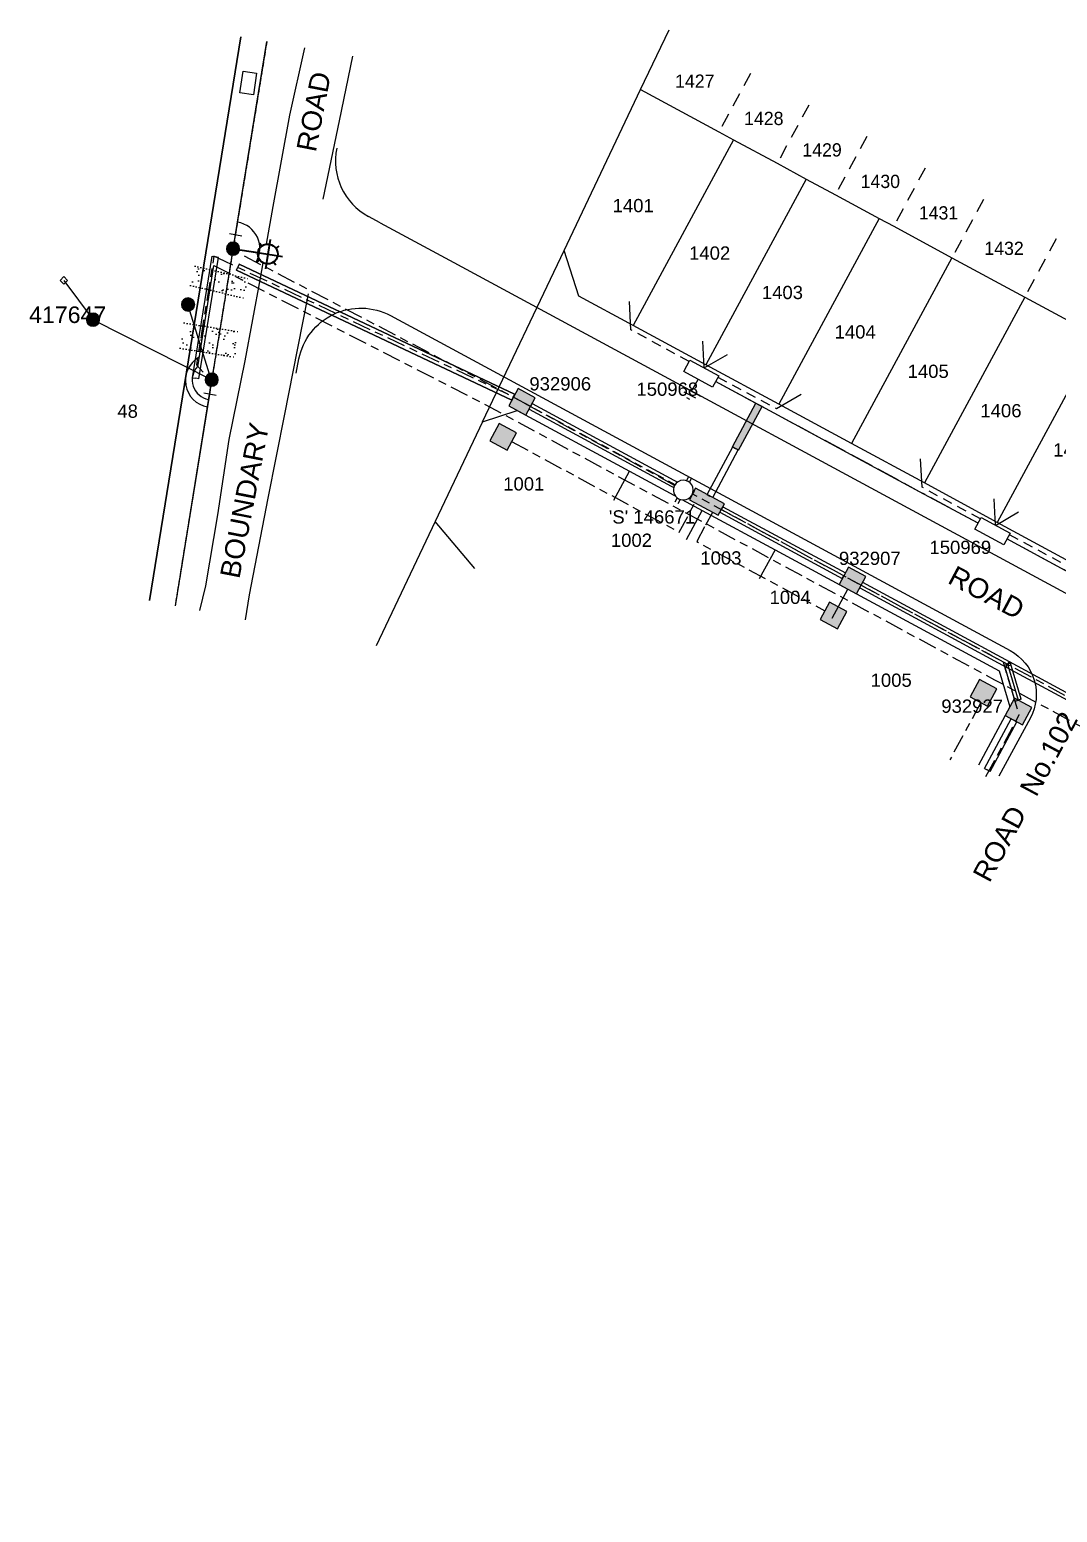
# Model space of a CAD drawing. Header units: metres. Extents: x 303531 to 303935, y 6275027 to 6275267.
# Drawn here: x 303530.9 to 303686.2, y 6275043 to 6275266.9 of the extents above; entities that cross this region are included whole.
import ezdxf
from ezdxf.enums import TextEntityAlignment as Align

# ---------------------------------------------------------------- set-up
doc = ezdxf.new("R2010")
doc.units = ezdxf.units.M
doc.header["$LTSCALE"] = 0.7
for name, pattern in [('Cable Exist OH', [1, 1, 0]), ('Cable Exist UG', [8.2, 4, -1.2, 1.8, -1.2]), ('Cable Remove', [2, 0, -2]), ('Dash', [5, 3, -2]), ('DASHED', [19.05, 12.7, -6.35]), ('IE Trench LV', [6.5, 5, -1.5])]:
    doc.linetypes.add(name, pattern=pattern)
doc.layers.get('0').update_dxf_attribs({"color": 6})
for name, color, linetype in [('_User Miscellaneous10', 8, 'Continuous'), ('_User Miscellaneous11', 7, 'Continuous'), ('_User Miscellaneous4', 7, 'Continuous'), ('_User Miscellaneous6', 7, 'Continuous'), ('_User Miscellaneous7', 150, 'Continuous'), ('_User Miscellaneous8', 7, 'Continuous'), ('_User Miscellaneous9', 8, 'Continuous'), ('_User_HV_Exist', 7, 'Continuous'), ('_User_LV_Exist', 7, 'Continuous'), ('_User_SL_Exist', 7, 'Continuous'), ('Cadastre Developer_SP_EXT', 4, 'Continuous'), ('Cadastre Developer_SP_NEW', 4, 'Continuous'), ('Cadastre Land Parcels_SP_EXT', 4, 'Continuous'), ('Cadastre Roads_SP_EXT', 4, 'Continuous'), ('Cadastre Roads_SP_NEW', 8, 'Continuous'), ('Duct_SP_NEW', 2, 'Continuous'), ('Equip_LV_NEW', 5, 'Continuous'), ('Equip_SP_SL_EXT', 70, 'Continuous'), ('Mains_HV_EXT', 12, 'Continuous'), ('Mains_HV_NEW_Hardwired', 7, 'Continuous'), ('Mains_HV_NEW_U72', 2, 'Continuous'), ('Mains_LV_EXT', 160, 'Continuous'), ('Mains_LV_NEW_Hardwired', 7, 'Continuous'), ('Mains_LV_NEW_T84', 2, 'Continuous'), ('OH_Details_SP_MISC', 6, 'Continuous'), ('Services_SP_EXT', 140, 'Continuous'), ('Services_SP_NEW_UG', 2, 'Continuous'), ('SupportsOH_SP_TR_HV_LV_SL_EXT', 7, 'Continuous'), ('SupportsUG_SP_LV_EXT', 7, 'Continuous'), ('SupportsUG_SP_LV_NEW', 2, 'Continuous'), ('SupportsUG_SP_LV_SL_EXT', 7, 'Continuous'), ('Trench_SP_NEW', 2, 'Continuous'), ('UG_Details_SP_MISC', 7, 'Continuous')]:
    doc.layers.add(name, color=color, linetype=linetype)
doc.layers.add('_User Notes', color=7, linetype='Continuous', plot=False)
doc.styles.add('ARIAL', font='arial.ttf', dxfattribs={"height": 2})
doc.styles.add('ARIAL 3.0', font='arial.ttf', dxfattribs={"height": 3})
doc.styles.add('COLUMN_LABEL', font='arial.ttf')
doc.styles.add('Dot', font='dotfont.shx', dxfattribs={"height": 2})
doc.styles.add('POLE_LABEL', font='arial.ttf')
doc.styles.get("Standard").update_dxf_attribs({"font": 'arial.ttf'})
doc.styles.add('style1', font='iso3098b.shx')
doc.linetypes.add('Cable New UG', pattern='A,8,-1,["x",style1,S=3.5,R=0,X=0.35,Y=-1],-3.5', length=12.5)
doc.linetypes.add('IE Trench HV', pattern='A,8,-2,["/",style1,S=2.5,R=0,X=0.1,Y=-1],-4.5', length=14.5)

# ---------------------------------------------------------------- blocks, each defined once
blk = doc.blocks.new('CCP_EXT')
at = {"flags": 9}
for tag, p in [('STATE', (0, -1.8)), ('NOTES', (0, -2))]:
    blk.add_attdef(tag, text='', height=0.2, dxfattribs=at).set_placement(p, align=Align.MIDDLE_LEFT)
blk.add_wipeout([(0, 0.57), (0.57, 0), (0, -0.57), (-0.57, 0)])
blk.add_lwpolyline([(-0.57, 0), (0, 0.57), (0.57, 0), (0, -0.57), (-0.57, 0)])
at = {"flags": 1}
blk.add_attdef('Z', (0, 0), '', height=0.2, dxfattribs=at)
at = {"flags": 9}
for tag, p in [('CCP_TYPE', (0, 0)), ('CONSTRUCTED_VOLTAGE', (0, -0.2)), ('OPERATING_VOLTAGE', (0, -0.6)), ('ORIENTATION', (0, -0.8)), ('OWNED_BY', (0, -1)), ('NO_PHASES', (0, -0.4)), ('USAGE', (0, -1.2)), ('LEGEND', (0, -1.4)), ('LIFE_SUPPORT', (0, -1.6))]:
    blk.add_attdef(tag, text='', height=0.2, dxfattribs=at).set_placement(p, align=Align.MIDDLE_LEFT)
blk = doc.blocks.new('POLE_EXT')
blk.add_hatch(color=256).paths.add_polyline_path([(-1, 0, 1), (1, 0, 1)])
blk.add_lwpolyline([(-1, 0, 1), (1, 0, 1)], format="xyb", close=True)
for tag, height, flags, p in [('pNumber', 2.5, 8, (-17.84, 2.07)), ('OWNED_BY', 0.2, 9, (1.35, -0.4)), ('SPECIAL_USE', 0.2, 9, (1.35, -0.8)), ('STATE', 0.2, 9, (1.35, -1)), ('cLV', 0.2, 9, (1.35, -1.4)), ('hDepth', 0.2, 9, (1.35, -1.6)), ('hDia', 0.2, 9, (1.35, -1.8)), ('cHV', 0.2, 9, (1.35, -2)), ('PARENT', 0.2, 9, (1.35, -0.6)), ('USAGE', 0.2, 9, (1.35, -1.2)), ('LBRACKET', 0.2, 9, (1.35, -2.2)), ('cLinedev', 0.2, 9, (1.35, -3.4)), ('pExisting', 0.2, 9, (1.35, -3.8)), ('pFooting', 0.2, 9, (1.35, -4.4)), ('LExisting', 0.2, 9, (1.35, -2.4)), ('LANTNUMBER', 0.2, 9, (1.35, -2.6)), ('LOther', 0.2, 9, (1.35, -2.8)), ('LRemove', 0.2, 9, (1.35, -3)), ('LEGEND', 0.2, 9, (1.35, -3.2)), ('LOCATION', 0.2, 9, (1.35, -3.6)), ('PFNUMBER', 0.2, 9, (1.35, -4)), ('NEWPFNUMBER', 0.2, 9, (1.35, -4.2)), ('pNew', 0.2, 9, (1.35, -4.6)), ('pRelocate', 0.2, 9, (1.35, -5)), ('pRemove', 0.2, 9, (1.35, -5.2)), ('pReplace', 0.2, 9, (1.35, -5.4)), ('pStay', 0.2, 9, (1.35, -5.6)), ('pType', 0.2, 9, (1.35, -5.8)), ('cspan', 0.2, 9, (1.35, -6)), ('STREETNAME', 0.2, 9, (1.35, -6.2)), ('SUBURB', 0.2, 9, (1.35, -6.4)), ('NOTES', 0.2, 9, (1.35, -6.6)), ('MAINTAINED_BY', 0.2, 9, (1.36, -6.81)), ('OPERATED_BY', 0.2, 9, (1.36, -7.01))]:
    blk.add_attdef(tag, text='', height=height, dxfattribs=dict(flags=flags)).set_placement(p, align=Align.MIDDLE_LEFT)
at = {"style": 'POLE_LABEL', "flags": 9}
for tag, height, p in [('ASSET_NUM', 2.5, (2, 2)), ('STRUCTURE_PLANT_NUMBER', 0.2, (1.35, 0.03)), ('STREET_CODE', 0.2, (1.35, -0.2))]:
    blk.add_attdef(tag, text='', height=height, dxfattribs=at).set_placement(p, align=Align.MIDDLE_LEFT)
at = {"flags": 1}
blk.add_attdef('Z', (1.35, -7.33), '', height=0.2, dxfattribs=at)
blk = doc.blocks.new('*U29')
at = {"lineweight": -3}
blk.add_lwpolyline([(-2.48, 2.49), (2.47, 2.49), (2.47, 0.51), (-2.48, 0.51)], close=True, dxfattribs=at)
for tag, flags, p in [('STREET_CODE', 9, (1.5, 3.5)), ('OWNED_BY', 9, (1.5, 3.3)), ('OPERATED_BY', 9, (1.5, 3.1)), ('STATE', 9, (1.5, 2.7)), ('SUPPORT_TYPE', 9, (1.5, 2.5)), ('MAINTAINED_BY', 9, (1.5, 2.9)), ('USAGE', 9, (1.5, 2.3)), ('SUBURB', 9, (1.5, 1.7)), ('STREETNAME', 9, (1.5, 1.5)), ('Z', 1, (1.5, 0.9)), ('LEGEND', 9, (1.5, 2.1)), ('PARENT', 9, (1.5, 1.9)), ('LOCATION', 9, (1.5, 1.3)), ('NOTES', 9, (1.5, 1.1))]:
    blk.add_attdef(tag, text='', height=0.2, dxfattribs=dict(flags=flags)).set_placement(p, align=Align.MIDDLE_LEFT)
at = {"layer": '_User Miscellaneous4', "style": 'ARIAL', "flags": 8}
blk.add_attdef('ASSET_NUM', text='', height=2, dxfattribs=at).set_placement((2, 5.5), align=Align.MIDDLE_LEFT)
blk = doc.blocks.new('*U31')
at = {"layer": 'Services_SP_NEW_UG', "color": 2, "flags": 128}
for points in [[(0, 0), (-2.21, 3.37)], [(0, 0), (1.98, 3.51)]]:
    blk.add_lwpolyline(points, dxfattribs=at)
blk = doc.blocks.new('*U33')
at = {"layer": 'Services_SP_NEW_UG', "color": 2, "flags": 128}
blk.add_lwpolyline([(12.5, -0.75), (14.75, 2.93)], dxfattribs=at)
at = {"layer": 'Services_SP_NEW_UG', "color": 2, "linetype": 'Dash', "ltscale": 0.7, "flags": 128}
blk.add_lwpolyline([(2.47, -0.75), (12.5, -0.75)], dxfattribs=at)
blk = doc.blocks.new('*U35')
at = {"layer": 'Services_SP_NEW_UG', "color": 2, "flags": 128}
blk.add_lwpolyline([(-12.5, -0.73), (-14.74, 2.95)], dxfattribs=at)
at = {"layer": 'Services_SP_NEW_UG', "color": 2, "linetype": 'Dash', "ltscale": 0.7, "flags": 128}
blk.add_lwpolyline([(-2.47, -0.75), (-12.5, -0.73)], dxfattribs=at)
blk = doc.blocks.new('COLUMN_EXT')
at = {"layer": '_User Miscellaneous7'}
blk.add_hatch(color=256, dxfattribs=at).paths.add_polyline_path([(-7.49, 1.48), (-7.49, -1.49), (-4.52, -1.49), (-4.52, 1.48)])
at = {"layer": '_User Miscellaneous8'}
blk.add_hatch(color=256, dxfattribs=at).paths.add_polyline_path([(-1.49, 1.48), (-1.49, -1.49), (1.48, -1.49), (1.48, 1.48)])
at = {"layer": '_User Miscellaneous7'}
blk.add_lwpolyline([(-7.49, -1.49), (-4.52, -1.49), (-4.52, 1.48), (-7.49, 1.48)], close=True, dxfattribs=at)
at = {"layer": '_User Miscellaneous8'}
blk.add_lwpolyline([(-1.49, -1.49), (1.48, -1.49), (1.48, 1.48), (-1.49, 1.48)], close=True, dxfattribs=at)
at = {"flags": 9}
for tag, style, p in [('STRUCTURE_PLANT_NUMBER', 'POLE_LABEL', (1.81, 0.03)), ('STREET_CODE', 'COLUMN_LABEL', (1.81, -0.2))]:
    blk.add_attdef(tag, text='', height=0.2, dxfattribs=dict(at, style=style)).set_placement(p, align=Align.MIDDLE_LEFT)
at = {"flags": 1}
blk.add_attdef('Z', (1.81, -2.35), '', height=0.2, dxfattribs=at)
at = {"flags": 9}
for tag, p in [('COLUMN_TYPE', (1.81, -0.4)), ('OWNED_BY', (1.81, -0.6)), ('STATE', (1.81, -0.8)), ('USAGE', (1.81, -1)), ('STREETNAME', (1.81, -1.6)), ('SUBURB', (1.81, -1.8)), ('LEGEND', (1.81, -1.2)), ('LOCATION', (1.81, -1.4)), ('NOTES', (1.81, -2))]:
    blk.add_attdef(tag, text='', height=0.2, dxfattribs=at).set_placement(p, align=Align.MIDDLE_LEFT)
at = {"layer": '_User Miscellaneous6', "style": 'ARIAL', "flags": 8}
blk.add_attdef('ASSET_NUM', text='', height=2, dxfattribs=at).set_placement((2, 2), align=Align.MIDDLE_LEFT)
blk = doc.blocks.new('*U42')
blk.add_hatch(color=256).paths.add_polyline_path([(-2.47, 2.49), (-2.47, 0.51), (2.48, 0.51), (2.48, 2.49)])
blk.add_lwpolyline([(-2.47, 0.51), (2.48, 0.51), (2.48, 2.49), (-2.47, 2.49)], close=True)
for tag, p, flags in [('OWNED_BY', (0, 1.3), 9), ('STATE', (0, 1.1), 9), ('SUPPORT_TYPE', (0, 0.9), 9), ('USAGE', (0, 0.7), 9), ('LEGEND', (0, 0.5), 9), ('LOCATION', (0, 0.3), 9), ('NOTES', (0, 0.1), 9), ('PARENT', (0, -0.1), 9), ('STREETNAME', (0, -0.3), 9), ('SUBURB', (0, -0.5), 1)]:
    blk.add_attdef(tag, p, '', height=0.2, dxfattribs=dict(flags=flags))
at = {"layer": '_User Miscellaneous6', "style": 'ARIAL', "flags": 8}
blk.add_attdef('ASSET_NUM', text='', height=2, dxfattribs=at).set_placement((1.5, 7.5), align=Align.TOP_LEFT)
blk = doc.blocks.new('*U68')
at = {"lineweight": 40}
for p, q in [((0, 0), (3.73, -0.58)), ((3.99, 0.85), (4.32, 0.4)), ((5.55, 1.41), (4.86, -3.04)), ((6.87, 0.4), (6.42, 0.07)), ((2.98, -0.47), (7.43, -1.16)), ((3.54, -2.03), (3.99, -1.7)), ((6.42, -2.48), (6.09, -2.03))]:
    blk.add_line(p, q, dxfattribs=at)
blk.add_circle((5.21, -0.81), 1.5, dxfattribs=at)
at = {"style": 'ARIAL', "flags": 8}
blk.add_attdef('ASSET_NUM', (1.5, 1.5), '', height=2, dxfattribs=at)
for tag, p, height, flags in [('OPERATING_VOLTAGE', (0.98, -1.65), 0.2, 9), ('ORIENTATION', (0.98, -1.85), 0.2, 9), ('OWNED_BY', (0.98, -2.05), 0.2, 9), ('STATE', (0.98, -2.25), 0.2, 9), ('CONSTRUCTED_VOLTAGE', (0.98, -0.65), 0.2, 9), ('CONTROL_TYPE', (0.98, -0.85), 0.2, 9), ('LANTERN_PURPOSE', (0.98, -1.05), 0.2, 9), ('LANTERN_TYPE', (0.98, -1.25), 0.2, 9), ('NO_PHASES', (0.98, -1.45), 0.2, 9), ('LNUMBER', (2.18, -3.25), 2.5, 8), ('USAGE', (0.98, -2.45), 0.2, 9), ('CEXIST', (0.98, -2.65), 0.2, 9), ('CNEW', (0.98, -2.85), 0.2, 9), ('CNUMBER', (0.98, -3.05), 0.2, 9), ('CREMOVE', (0.98, -3.25), 0.2, 9), ('CREPLACE', (0.98, -3.45), 0.2, 9), ('LKINGHEIGHT', (0.98, -3.65), 0.2, 9), ('LBRACKET', (0.98, -3.85), 0.2, 9), ('LBRACKETVOCAB', (0.98, -4.05), 0.2, 9), ('LCATEGORY', (0.98, -4.25), 0.2, 9), ('LCHARGE1', (0.98, -4.45), 0.2, 9), ('LCHARGE1PERCENT', (0.98, -4.65), 0.2, 9), ('LCHARGE2', (0.98, -4.85), 0.2, 9), ('LCHARGE2PERCENT', (0.98, -5.05), 0.2, 9), ('LCHARGE3', (0.98, -5.25), 0.2, 9), ('LCHARGE3PERCENT', (0.98, -5.45), 0.2, 9), ('LEXIST', (0.98, -5.65), 0.2, 9), ('LLAMP', (0.98, -5.85), 0.2, 9), ('LLAMPVOCAB', (0.98, -6.05), 0.2, 9), ('LMAST', (0.98, -6.25), 0.2, 9), ('LMASTVOCAB', (0.98, -6.45), 0.2, 9), ('LNEW', (0.98, -6.65), 0.2, 9), ('LANTNUMBER', (0.98, -6.85), 0.2, 9), ('LOUTREACH', (0.98, -7.25), 0.2, 9), ('LOUTREACHVOCAB', (0.98, -7.45), 0.2, 9), ('LRATECODE', (0.98, -7.65), 0.2, 9), ('LREMOVE', (0.98, -7.85), 0.2, 9), ('LREPLACE', (0.98, -8.05), 0.2, 9), ('LTYPE', (0.98, -8.25), 0.2, 9), ('LTYPEVOCAB', (0.98, -8.45), 0.2, 9), ('LEGEND', (0.98, -8.65), 0.2, 9), ('LOCATION', (0.98, -8.85), 0.2, 9), ('NOTES', (0.98, -9.05), 0.2, 9), ('STREETNAME', (0.98, -9.25), 0.2, 9), ('SUBURB', (0.98, -9.45), 0.2, 1)]:
    blk.add_attdef(tag, p, '', height=height, dxfattribs=dict(flags=flags))
blk = doc.blocks.new('*U69')
for tag, p, flags in [('ORIENTATION', (0, 0), 9), ('Z', (0, 0), 1), ('USAGE', (0, -0.2), 9), ('NOTES', (0, -0.4), 9)]:
    blk.add_attdef(tag, p, '', height=0.2, dxfattribs=dict(flags=flags))
blk.add_wipeout([(-29.39, -73.07), (-29.55, -73.16), (-29.7, -73.27), (-29.84, -73.4), (-29.96, -73.55), (-30.06, -73.7), (-30.14, -73.87), (-30.2, -74.05), (-30.24, -74.24), (-30.25, -74.42), (-30.24, -74.61), (-30.2, -74.79), (-30.14, -74.97), (-30.07, -75.14), (-29.97, -75.3), (-29.85, -75.45), (-29.71, -75.58), (-29.56, -75.69), (-29.39, -75.78), (-29.22, -75.85), (-29.04, -75.89), (-28.85, -75.92), (-28.67, -75.92), (-28.48, -75.9), (-28.3, -75.85), (-28.12, -75.78), (-27.96, -75.69), (-27.81, -75.58), (-27.67, -75.45), (-27.55, -75.31), (-27.45, -75.15), (-27.37, -74.98), (-27.31, -74.8), (-27.27, -74.62), (-27.26, -74.43), (-27.27, -74.25), (-27.31, -74.06), (-27.36, -73.88), (-27.44, -73.71), (-27.54, -73.55), (-27.66, -73.41), (-27.8, -73.28), (-27.95, -73.17), (-28.11, -73.08), (-28.29, -73.01), (-28.47, -72.96), (-28.66, -72.94), (-28.84, -72.94), (-29.03, -72.96), (-29.21, -73.01)])
for p, q in [((-28.32, -73), (-27.99, -72.33)), ((-27.88, -73.22), (-27.54, -72.55)), ((-29.63, -75.64), (-29.96, -76.31)), ((-29.19, -75.86), (-29.52, -76.53))]:
    blk.add_line(p, q)
blk.add_lwpolyline([(-27.42, -75.09, 1), (-30.09, -73.76, 1)], format="xyb", close=True)
blk = doc.blocks.new('Earth')
for p, q in [((0, -2.04), (0, 0)), ((-1.5, -2.04), (1.5, -2.04)), ((-1, -2.64), (1, -2.64)), ((-0.25, -3.24), (0.25, -3.24))]:
    blk.add_line(p, q)

msp = doc.modelspace()

# ---------------------------------------------------------------- hatches: boundary and pattern name
at = {"layer": '_User Miscellaneous11'}
h = msp.add_hatch(color=256, dxfattribs=at)
h.dxf.hatch_style = 1
h.paths.add_polyline_path([(303637.1, 6275203.88), (303638.02, 6275203.39), (303641.57, 6275209.96), (303640.65, 6275210.45)])
at = {"layer": '_User Miscellaneous9', "linetype": 'DASHED', "ltscale": 0.25}
h = msp.add_hatch(dxfattribs=at)
h.set_pattern_fill('AR-SAND', color=3, scale=0.05)
h.paths.add_polyline_path([(303555.92, 6275231.15), (303555.24, 6275228.23), (303563.36, 6275226.33), (303563.84, 6275229.3)])
h = msp.add_hatch(dxfattribs=at)
h.set_pattern_fill('AR-SAND', color=3, scale=0.05)
h.paths.add_polyline_path([(303554.3, 6275222.58), (303562.54, 6275221.24), (303561.92, 6275217.42), (303553.68, 6275218.76)])

# ---------------------------------------------------------------- linework, layer by layer
at = {"layer": '_User Miscellaneous10', "color": 6, "linetype": 'Continuous'}
msp.add_lwpolyline([(303565.23, 6275260.28), (303564.76, 6275257.01), (303562.71, 6275257.3), (303563.19, 6275260.58)], close=True, dxfattribs=at)
at = {"layer": '_User Miscellaneous11'}
for p, q in [((303562.17, 6275230.56), (303562.37, 6275231)), ((303562.17, 6275230.56), (303603.8, 6275210.94)), ((303562.58, 6275231.43), (303562.37, 6275231)), ((303562.58, 6275231.43), (303604.2, 6275211.81)), ((303603.8, 6275210.94), (303604, 6275211.37)), ((303604.2, 6275211.81), (303604, 6275211.37))]:
    msp.add_line(p, q, dxfattribs=at)
at = {"layer": '_User Miscellaneous9', "linetype": 'Dash'}
for p, q in [((303639.82, 6275260.24), (303635.06, 6275251.44)), ((303648.62, 6275255.48), (303643.86, 6275246.68)), ((303657.41, 6275250.73), (303652.66, 6275241.93)), ((303666.21, 6275245.97), (303661.46, 6275237.18)), ((303675.01, 6275241.22), (303670.26, 6275232.42)), ((303686.01, 6275235.28), (303681.25, 6275226.48))]:
    msp.add_line(p, q, dxfattribs=at)
at = {"layer": '_User Miscellaneous9', "flags": 128}
for points in [[(303566.71, 6275234.46), (303567.73, 6275240.16), (303570.26, 6275253.96), (303572.53, 6275264.1)], [(303575.27, 6275241.29), (303577.75, 6275253.09), (303579.78, 6275262.86)], [(303556.66, 6275179.14), (303557.54, 6275182.91), (303559.39, 6275193.63), (303561.06, 6275204.97), (303563.51, 6275216.84), (303565.8, 6275229.36), (303566.21, 6275231.64)], [(303563.56, 6275177.76), (303564.15, 6275181.52), (303566.96, 6275196.11), (303569.5, 6275208.79), (303570.77, 6275215.19), (303572.97, 6275226.42), (303573.05, 6275226.96)]]:
    msp.add_lwpolyline(points, dxfattribs=at)
at = {"layer": '_User Miscellaneous9', "color": 3, "linetype": 'Cable Remove', "ltscale": 0.25, "flags": 128}
for points in [[(303555.92, 6275231.15), (303563.84, 6275229.3)], [(303555.24, 6275228.23), (303563.36, 6275226.33)], [(303554.3, 6275222.58), (303562.54, 6275221.24)], [(303553.68, 6275218.76), (303561.92, 6275217.42)]]:
    msp.add_lwpolyline(points, dxfattribs=at)
at = {"layer": '_User Miscellaneous9', "flags": 128}
msp.add_lwpolyline([(303571.2, 6275215.02), (303571.62, 6275217.15, -0.505637), (303585.45, 6275223.68), (303679.06, 6275173.1, -0.414214), (303682.1, 6275162.94), (303677.34, 6275154.14)], format="xyb", dxfattribs=at)
at = {"layer": '_User_HV_Exist', "color": 0, "flags": 128}
for points in [[(303562.05, 6275235.91), (303566.78, 6275265.09)], [(303552.96, 6275179.88), (303558.14, 6275211.81)]]:
    msp.add_lwpolyline(points, dxfattribs=at)
at = {"layer": '_User_LV_Exist', "linetype": 'Cable Exist OH'}
for points in [[(303566.77, 6275265.09), (303561.83, 6275234.78)], [(303561.5, 6275232.81), (303558.44, 6275214.01)], [(303558.44, 6275214.01), (303552.92, 6275179.89)]]:
    msp.add_lwpolyline(points, dxfattribs=at)
at = {"layer": '_User_LV_Exist', "linetype": 'Cable Exist UG', "flags": 128}
for points in [[(303560.37, 6275231.9), (303558.78, 6275232.65), (303556.12, 6275216.23), (303557.13, 6275215.17)], [(303628.37, 6275198.06), (303603.33, 6275211.73), (303560.37, 6275231.9)], [(303675.4, 6275154.1), (303680.43, 6275163.41), (303678.04, 6275171.38), (303656.53, 6275182.97), (303635.41, 6275194.39)]]:
    msp.add_lwpolyline(points, dxfattribs=at)
at = {"layer": '_User_SL_Exist', "linetype": 'Cable Exist UG', "flags": 128}
for points in [[(303603.71, 6275204.68), (303629.06, 6275191), (303631.44, 6275195.41)], [(303634.08, 6275193.98), (303633.03, 6275192.03)], [(303632.89, 6275191.78), (303631.7, 6275189.57), (303651.07, 6275179.11)], [(303674.62, 6275165.29), (303669.94, 6275156.61)]]:
    msp.add_lwpolyline(points, dxfattribs=at)
at = {"layer": 'Cadastre Developer_SP_EXT'}
for p, q in [((303599.36, 6275207.65), (303592.21, 6275192.6)), ((303599.36, 6275207.65), (303604.6, 6275209.36)), ((303604.6, 6275209.36), (303621.53, 6275200.21)), ((303619.16, 6275195.81), (303621.53, 6275200.21)), ((303621.53, 6275200.21), (303632.53, 6275194.27)), ((303630.15, 6275189.87), (303632.53, 6275194.27)), ((303632.53, 6275194.27), (303643.53, 6275188.33)), ((303643.53, 6275188.33), (303641.15, 6275183.93)), ((303643.53, 6275188.33), (303654.53, 6275182.38)), ((303652.15, 6275177.99), (303654.53, 6275182.38)), ((303654.53, 6275182.38), (303677.4, 6275170.03))]:
    msp.add_line(p, q, dxfattribs=at)
at = {"layer": 'Cadastre Developer_SP_NEW'}
for p, q in [((303623.23, 6275257.83), (303627.52, 6275266.86)), ((303611.66, 6275233.5), (303623.23, 6275257.83)), ((303623.23, 6275257.83), (303635.06, 6275251.44)), ((303637.26, 6275250.25), (303622.1, 6275222.18)), ((303635.06, 6275251.44), (303637.26, 6275250.25)), ((303637.26, 6275250.25), (303643.86, 6275246.68)), ((303643.86, 6275246.68), (303648.26, 6275244.31)), ((303648.26, 6275244.31), (303633.1, 6275216.24)), ((303648.26, 6275244.31), (303652.66, 6275241.93)), ((303652.66, 6275241.93), (303659.26, 6275238.36)), ((303659.26, 6275238.36), (303644.09, 6275210.3)), ((303659.26, 6275238.36), (303661.46, 6275237.18)), ((303661.46, 6275237.18), (303670.26, 6275232.42)), ((303599.36, 6275207.65), (303611.66, 6275233.5)), ((303613.91, 6275226.61), (303611.66, 6275233.5)), ((303670.26, 6275232.42), (303655.09, 6275204.36)), ((303670.26, 6275232.42), (303681.25, 6275226.48)), ((303622.1, 6275222.18), (303613.91, 6275226.61)), ((303681.25, 6275226.48), (303666.09, 6275198.42)), ((303681.25, 6275226.48), (303692.25, 6275220.54)), ((303633.1, 6275216.24), (303622.1, 6275222.18)), ((303692.25, 6275220.54), (303677.09, 6275192.47)), ((303644.09, 6275210.3), (303633.1, 6275216.24)), ((303655.09, 6275204.36), (303644.09, 6275210.3)), ((303666.09, 6275198.42), (303655.09, 6275204.36)), ((303677.09, 6275192.47), (303666.09, 6275198.42)), ((303688.08, 6275186.53), (303677.09, 6275192.47))]:
    msp.add_line(p, q, dxfattribs=at)
at = {"layer": 'Cadastre Land Parcels_SP_EXT'}
for p, q in [((303562.86, 6275265.77), (303549.05, 6275180.66)), ((303549.05, 6275180.66), (303562.86, 6275265.77)), ((303562.86, 6275265.77), (303549.05, 6275180.66))]:
    msp.add_line(p, q, dxfattribs=at)
at = {"layer": 'Cadastre Land Parcels_SP_EXT', "linetype": 'Continuous'}
for points in [[(303549.05, 6275180.66), (303562.86, 6275265.77)], [(303598.17, 6275185.49), (303592.21, 6275192.6), (303583.28, 6275173.82)]]:
    msp.add_lwpolyline(points, dxfattribs=at)
at = {"layer": 'Cadastre Roads_SP_EXT', "linetype": 'Continuous'}
msp.add_line((303562.86, 6275265.77), (303549.05, 6275180.66), dxfattribs=at)
at = {"layer": 'Cadastre Roads_SP_EXT', "color": 8, "linetype": 'Continuous'}
for p, q in [((303583.88, 6275237.72), (303582.13, 6275238.67)), ((303583.88, 6275237.72), (303594.36, 6275232.06)), ((303594.36, 6275232.06), (303821.83, 6275109.15))]:
    msp.add_line(p, q, dxfattribs=at)
msp.add_arc((303586.64, 6275247.02), 9.5, 168.1178, 241.6167, dxfattribs=at)
at = {"layer": 'Duct_SP_NEW'}
for p, q in [((303637.1, 6275203.88), (303640.65, 6275210.45)), ((303638.02, 6275203.39), (303641.57, 6275209.96)), ((303640.65, 6275210.45), (303641.11, 6275210.21)), ((303641.57, 6275209.96), (303641.11, 6275210.21)), ((303637.1, 6275203.88), (303637.56, 6275203.64)), ((303638.02, 6275203.39), (303637.56, 6275203.64))]:
    msp.add_line(p, q, dxfattribs=at)
at = {"layer": 'Mains_HV_EXT', "linetype": 'Cable Exist OH'}
msp.add_lwpolyline([(303552.96, 6275179.88), (303566.78, 6275265.09)], dxfattribs=at)
at = {"layer": 'Mains_HV_NEW_Hardwired', "linetype": 'Continuous', "flags": 128}
for points in [[(303561.11, 6275236.09), (303562.97, 6275235.73)], [(303559.11, 6275211.62), (303557.25, 6275211.98)]]:
    msp.add_lwpolyline(points, dxfattribs=at)
at = {"layer": 'Mains_HV_NEW_Hardwired', "linetype": 'Continuous'}
for centre, start, end in [((303561.71, 6275233.83), 329.0826, 80.7835), ((303558.47, 6275213.88), 118.7598, 260.7835)]:
    msp.add_arc(centre, 4.01, start, end, dxfattribs=at)
at = {"layer": 'Mains_HV_NEW_U72', "color": 2, "linetype": 'Cable New UG', "flags": 128}
msp.add_lwpolyline([(303556.32, 6275215.97), (303558.78, 6275231.25)], dxfattribs=at)
at = {"layer": 'Mains_LV_EXT', "linetype": 'Cable Exist OH'}
for points in [[(303566.77, 6275265.09), (303558.44, 6275214.01)], [(303558.44, 6275214.01), (303552.92, 6275179.89)]]:
    msp.add_lwpolyline(points, dxfattribs=at)
at = {"layer": 'Mains_LV_NEW_Hardwired', "linetype": 'Continuous'}
msp.add_arc((303558.51, 6275213.98), 3.01, 137.1437, 259.3499, dxfattribs=at)
at = {"layer": 'Mains_LV_NEW_T84', "color": 2, "linetype": 'Cable New UG', "flags": 128}
for points in [[(303674.2, 6275192.33), (303665.38, 6275197.1), (303654.38, 6275203.04), (303643.38, 6275208.98), (303634.56, 6275213.75)], [(303718.19, 6275168.56), (303709.37, 6275173.33), (303698.37, 6275179.27), (303687.37, 6275185.21), (303678.55, 6275189.98)]]:
    msp.add_lwpolyline(points, dxfattribs=at)
at = {"layer": 'OH_Details_SP_MISC', "color": 7, "linetype": 'Continuous', "flags": 128}
for points in [[(303561.66, 6275233.79), (303566.77, 6275265.09)], [(303552.96, 6275179.88), (303558.44, 6275214.01)]]:
    msp.add_lwpolyline(points, dxfattribs=at)
at = {"layer": 'Services_SP_EXT'}
msp.add_line((303558.35, 6275214.05), (303555.13, 6275224.4), dxfattribs=at)
at = {"layer": 'Trench_SP_NEW', "linetype": 'IE Trench LV', "flags": 128}
for points in [[(303674.2, 6275192.33), (303665.38, 6275197.1), (303654.38, 6275203.04), (303643.38, 6275208.98), (303634.56, 6275213.75)], [(303718.19, 6275168.56), (303709.37, 6275173.33), (303698.37, 6275179.27), (303687.37, 6275185.21), (303678.55, 6275189.98)]]:
    msp.add_lwpolyline(points, dxfattribs=at)
at = {"layer": 'Trench_SP_NEW', "linetype": 'IE Trench HV', "flags": 128}
msp.add_lwpolyline([(303678.71, 6275170.89), (303680.28, 6275165.61)], dxfattribs=at)
at = {"layer": 'UG_Details_SP_MISC'}
for p, q in [((303555.55, 6275214.31), (303558.52, 6275232.64)), ((303556.49, 6275214.16), (303559.47, 6275232.48)), ((303558.52, 6275232.64), (303558.99, 6275232.56)), ((303559.47, 6275232.48), (303558.99, 6275232.56)), ((303562.17, 6275230.56), (303562.37, 6275231)), ((303603.8, 6275210.94), (303562.17, 6275230.56)), ((303562.58, 6275231.43), (303562.37, 6275231)), ((303604.2, 6275211.81), (303562.58, 6275231.43)), ((303555.55, 6275214.31), (303556.02, 6275214.23)), ((303556.49, 6275214.16), (303556.02, 6275214.23)), ((303603.8, 6275210.94), (303604, 6275211.37)), ((303604.2, 6275211.81), (303604, 6275211.37)), ((303606.39, 6275209.55), (303606.62, 6275209.97)), ((303606.85, 6275210.4), (303606.62, 6275209.97)), ((303606.85, 6275210.4), (303631.3, 6275197.19)), ((303606.39, 6275209.55), (303630.84, 6275196.34)), ((303633.28, 6275196.66), (303637.14, 6275203.86)), ((303634.12, 6275196.21), (303637.99, 6275203.41)), ((303637.14, 6275203.86), (303637.56, 6275203.64)), ((303637.99, 6275203.41), (303637.56, 6275203.64)), ((303630.84, 6275196.34), (303631.07, 6275196.77)), ((303631.3, 6275197.19), (303631.07, 6275196.77)), ((303633.28, 6275196.66), (303633.7, 6275196.43)), ((303634.12, 6275196.21), (303633.7, 6275196.43)), ((303635.19, 6275193.99), (303635.42, 6275194.41)), ((303635.65, 6275194.83), (303635.42, 6275194.41)), ((303635.65, 6275194.83), (303654.16, 6275184.83)), ((303635.19, 6275193.99), (303653.7, 6275183.99)), ((303653.7, 6275183.99), (303653.93, 6275184.41)), ((303654.16, 6275184.83), (303653.93, 6275184.41)), ((303656.32, 6275182.58), (303656.55, 6275183)), ((303656.77, 6275183.42), (303656.55, 6275183)), ((303656.77, 6275183.42), (303678.89, 6275171.47)), ((303656.32, 6275182.58), (303678.43, 6275170.63)), ((303678.2, 6275170.91), (303678.66, 6275171.05)), ((303678.43, 6275170.63), (303678.66, 6275171.05)), ((303678.43, 6275170.62), (303678.66, 6275171.04)), ((303678.89, 6275171.47), (303678.66, 6275171.05)), ((303678.89, 6275171.46), (303678.66, 6275171.04)), ((303679.12, 6275171.19), (303678.66, 6275171.05)), ((303680.74, 6275165.75), (303679.12, 6275171.19)), ((303675.16, 6275155.32), (303675.58, 6275155.09)), ((303676.01, 6275154.87), (303675.58, 6275155.09))]:
    msp.add_line(p, q, dxfattribs=at)

# ---------------------------------------------------------------- block references
at = {"layer": 'Equip_LV_NEW', "linetype": 'Cable Exist OH', "lineweight": 0, "rotation": 331.6166680869136}
msp.add_blockref('Earth', (303631.91, 6275214.05), dxfattribs=at)
at = {"layer": 'Equip_SP_SL_EXT'}
msp.add_blockref('*U68', (303561.7, 6275233.79), dxfattribs=at)
at = {"layer": 'Services_SP_EXT'}
msp.add_blockref('CCP_EXT', (303536.1, 6275229.01), dxfattribs=at)
at = {"layer": 'Services_SP_NEW_UG'}
for name, p, rotation in [('*U35', (303633.1, 6275216.24), 331.6166669877942), ('*U33', (303633.1, 6275216.24), 331.6166669882084), ('*U35', (303677.09, 6275192.47), 331.6166669877942), ('*U33', (303677.09, 6275192.47), 331.6166669882084)]:
    msp.add_blockref(name, p, dxfattribs=dict(at, rotation=rotation))
at = {"layer": 'Services_SP_NEW_UG', "color": 2, "rotation": 329.690686056449}
for p in [(303632.85, 6275215.79), (303676.84, 6275192.02)]:
    msp.add_blockref('*U31', p, dxfattribs=at)
at = {"layer": 'SupportsOH_SP_TR_HV_LV_SL_EXT', "ltscale": 0.5}
for p in [(303561.66, 6275233.79), (303554.87, 6275225.37), (303558.44, 6275214.01)]:
    msp.add_blockref('POLE_EXT', p, dxfattribs=at)
at = {"layer": 'SupportsOH_SP_TR_HV_LV_SL_EXT'}
ref = msp.add_blockref('POLE_EXT', (303540.51, 6275223.07), dxfattribs=at)
ref.add_attrib('ASSET_NUM', '417647', dxfattribs={"layer": '_User Notes', "height": 2.5, "style": 'POLE_LABEL'}).set_placement((303542.51, 6275223.82), align=Align.MIDDLE_RIGHT)
at = {"layer": 'SupportsUG_SP_LV_EXT'}
ref = msp.add_blockref('*U42', (303632.53, 6275194.27), dxfattribs=dict(at, rotation=331.6426604683764))
ref.add_attrib('ASSET_NUM_001', "'S' 146671", (303618.43, 6275192.29), dxfattribs={"layer": '_User Miscellaneous6', "height": 2, "style": 'ARIAL'})
at = {"layer": 'SupportsUG_SP_LV_NEW'}
ref = msp.add_blockref('*U29', (303633.1, 6275216.24), dxfattribs=dict(at, rotation=151.616665887617))
ref.add_attrib('ASSET_NUM_001', '150968', (303622.6, 6275211.58), dxfattribs={"layer": '_User Miscellaneous4', "height": 2, "style": 'ARIAL'})
ref = msp.add_blockref('*U29', (303677.09, 6275192.47), dxfattribs=dict(at, rotation=151.616665887617))
ref.add_attrib('ASSET_NUM_001', '150969', (303666.86, 6275187.7), dxfattribs={"layer": '_User Miscellaneous4', "height": 2, "style": 'ARIAL'})
at = {"layer": 'SupportsUG_SP_LV_SL_EXT'}
ref = msp.add_blockref('COLUMN_EXT', (303605.31, 6275210.67), dxfattribs=dict(at, rotation=61.64266037409169))
ref.add_attrib('ASSET_NUM_001', '932906', (303606.43, 6275212.39), dxfattribs={"layer": '_User Miscellaneous6', "height": 2, "style": 'ARIAL'})
ref = msp.add_blockref('COLUMN_EXT', (303655.23, 6275183.69), dxfattribs=dict(at, rotation=61.64266037409169))
ref.add_attrib('ASSET_NUM_001', '932907', (303653.19, 6275186.04), dxfattribs={"layer": '_User Miscellaneous6', "height": 2, "style": 'ARIAL'})

# ---------------------------------------------------------------- texts
at = {"layer": 'Cadastre Developer_SP_EXT', "style": 'ARIAL'}
msp.add_text('48', height=2, dxfattribs=at).set_placement((303544.19, 6275208.26))
for s, p in [('1001', (303605.58, 6275197.28)), ('1002', (303621.84, 6275188.77)), ('1003', (303635.36, 6275186.1)), ('1004', (303645.81, 6275180.15)), ('1005', (303661.08, 6275167.64))]:
    msp.add_text(s, height=2, dxfattribs=at).set_placement(p, align=Align.CENTER)
at = {"layer": 'Cadastre Developer_SP_NEW', "color": 8, "style": 'Dot'}
for s, p in [('1427', (303631.41, 6275259.09)), ('1428', (303641.84, 6275253.46)), ('1429', (303650.64, 6275248.71)), ('1430', (303659.44, 6275243.95)), ('1431', (303668.23, 6275239.2)), ('1432', (303678.13, 6275233.85))]:
    msp.add_text(s, height=2, dxfattribs=at).set_placement(p, align=Align.MIDDLE_CENTER)
at = {"layer": 'Cadastre Developer_SP_NEW', "style": 'ARIAL'}
for s, p in [('1401', (303622.11, 6275240.3)), ('1402', (303633.66, 6275233.13)), ('1403', (303644.65, 6275227.18)), ('1404', (303655.64, 6275221.23)), ('1405', (303666.67, 6275215.28)), ('1406', (303677.66, 6275209.33)), ('1407', (303688.65, 6275203.41))]:
    msp.add_text(s, height=2, dxfattribs=at).set_placement(p, align=Align.MIDDLE_CENTER)
at = {"layer": 'Cadastre Developer_SP_NEW', "color": 230, "style": 'ARIAL'}
msp.add_text('1005', height=2, dxfattribs=at).set_placement((303661.08, 6275167.64), align=Align.CENTER)
at = {"layer": 'Cadastre Roads_SP_NEW', "color": 3, "style": 'ARIAL 3.0'}
for s, rotation, p in [('ROAD', 79, (303574.16, 6275248.26)), ('BOUNDARY', 79, (303562.61, 6275183.84)), ('ROAD', 332, (303669.44, 6275183.4))]:
    msp.add_text(s, height=3, rotation=rotation, dxfattribs=at).set_placement(p)

# ---------------------------------------------------------------- next in the draw order: linework, layer by layer
at = {"layer": 'Services_SP_EXT'}
msp.add_lwpolyline([(303536.1, 6275229.01), (303540.51, 6275223.07), (303558.44, 6275214.01)], dxfattribs=at)

# ---------------------------------------------------------------- next in the draw order: texts
at = {"layer": 'Cadastre Roads_SP_NEW', "color": 3, "insert": (303675.95, 6275137.9), "char_height": 3, "attachment_point": 7, "rotation": 61.809, "style": 'ARIAL', "bg_fill": 3, "box_fill_scale": 1.1, "bg_fill_color": 256, "bg_fill_transparency": 3940232}
msp.add_mtext('ROAD', dxfattribs=at)

# ---------------------------------------------------------------- next in the draw order: texts
at = {"layer": 'Cadastre Roads_SP_NEW', "color": 3, "insert": (303683.04, 6275150.85), "char_height": 3, "attachment_point": 7, "rotation": 61.809, "style": 'ARIAL', "bg_fill": 3, "box_fill_scale": 1.1, "bg_fill_color": 256, "bg_fill_transparency": 3940232}
msp.add_mtext('No.102', dxfattribs=at)

# ---------------------------------------------------------------- next in the draw order: linework, layer by layer
at = {"layer": '_User_HV_Exist', "linetype": 'Cable Exist UG', "flags": 128}
for points in [[(303563.34, 6275232.72), (303602.09, 6275212.43), (303678.11, 6275171.34), (303701, 6275158.99), (303746.73, 6275134.31), (303769.61, 6275121.91), (303815.36, 6275097.19), (303838.24, 6275084.83), (303883.98, 6275060.11), (303906.86, 6275047.75), (303915.66, 6275043)], [(303558.78, 6275231.25), (303599.77, 6275210.27), (303676.69, 6275168.71), (303699.57, 6275156.35), (303745.86, 6275131.37), (303747.75, 6275125.02), (303745.02, 6275119.96), (303734.66, 6275100.34), (303750.95, 6275091.25), (303742.94, 6275076.81), (303755.35, 6275069.88)]]:
    msp.add_lwpolyline(points, dxfattribs=at)
at = {"layer": 'Cadastre Developer_SP_EXT'}
for p, q in [((303677.4, 6275170.03), (303679.02, 6275164.6)), ((303679.02, 6275164.6), (303674.26, 6275155.81))]:
    msp.add_line(p, q, dxfattribs=at)
at = {"layer": 'UG_Details_SP_MISC'}
for p, q in [((303679.82, 6275165.47), (303678.2, 6275170.91)), ((303678.43, 6275170.62), (303699.45, 6275159.26)), ((303678.89, 6275171.46), (303699.91, 6275160.1)), ((303679.82, 6275165.47), (303680.28, 6275165.61)), ((303680.74, 6275165.75), (303680.28, 6275165.61)), ((303675.16, 6275155.32), (303679.21, 6275162.81)), ((303679.21, 6275162.81), (303679.63, 6275162.59)), ((303676.01, 6275154.87), (303680.05, 6275162.36)), ((303680.05, 6275162.36), (303679.63, 6275162.59))]:
    msp.add_line(p, q, dxfattribs=at)

# ---------------------------------------------------------------- next in the draw order: block references
at = {"layer": 'SupportsUG_SP_LV_SL_EXT'}
ref = msp.add_blockref('COLUMN_EXT', (303680.33, 6275163.9), dxfattribs=dict(at, rotation=331.6426605766431))
ref.add_attrib('ASSET_NUM_001', '932927', (303668.65, 6275163.72), dxfattribs={"layer": '_User Miscellaneous6', "height": 2, "style": 'ARIAL'})

# ---------------------------------------------------------------- next in the draw order: block references
at = {"layer": 'Equip_LV_NEW', "linetype": 'Cable Exist UG', "lineweight": 0, "ltscale": 0.5, "rotation": 358.0217122736994}
msp.add_blockref('*U69', (303660.99, 6275270.73), dxfattribs=at)

doc.saveas('drawing.dxf')
